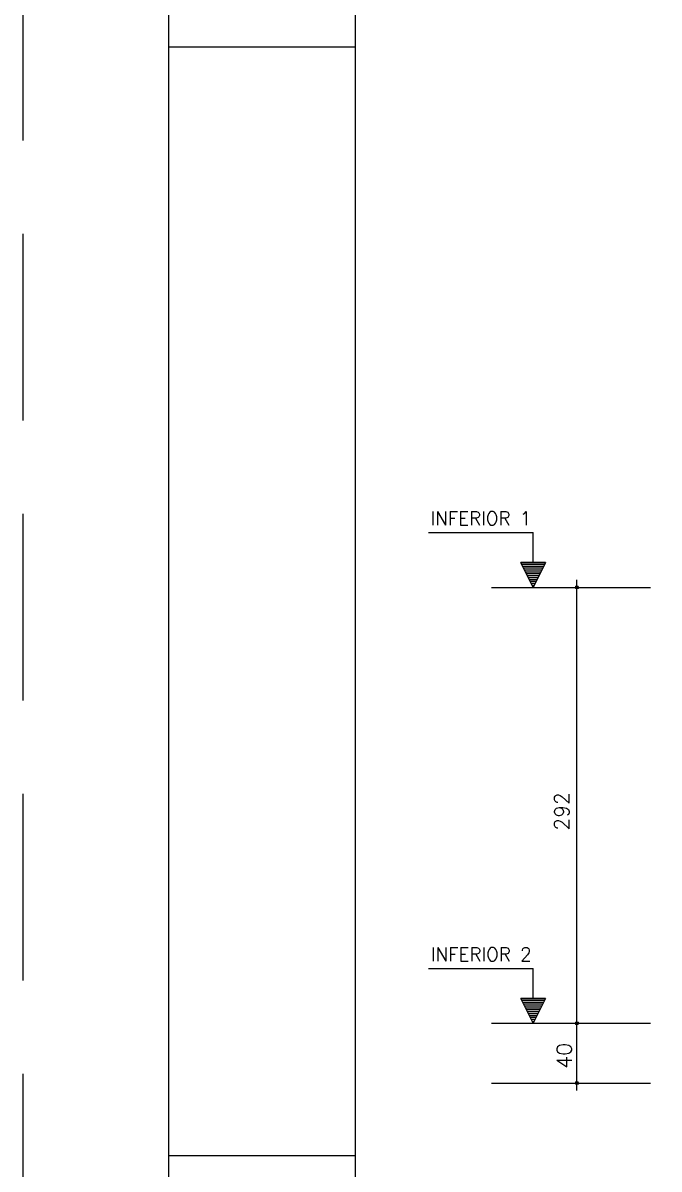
# Model space of a CAD drawing. Extents: x -1.9 to 86, y -1.6 to 60.9.
# Drawn here: x -1.95 to 6.57, y 14.66 to 30.02 of the extents above; entities that cross this region are included whole.
import ezdxf

# ---------------------------------------------------------------- set-up
doc = ezdxf.new("R2010")
doc.units = 0
doc.header["$MEASUREMENT"] = 0
doc.linetypes.add('HIDDEN', pattern=[0.375, 0.25, -0.125])
doc.layers.get('0').update_dxf_attribs({"linetype": 'CONTINUOUS'})
doc.layers.get('Defpoints').update_dxf_attribs({"linetype": 'CONTINUOUS'})
for name, color, linetype in [('ARQ_FOLHA', 7, 'CONTINUOUS'), ('PENA_01', 1, 'CONTINUOUS'), ('PENA_02', 2, 'CONTINUOUS'), ('PENA_03', 3, 'CONTINUOUS')]:
    doc.layers.add(name, color=color, linetype=linetype)
doc.styles.get("Standard").update_dxf_attribs({"font": 'ROMANS.SHX'})

# ---------------------------------------------------------------- blocks, each defined once
blk = doc.blocks.new('FOLHA A1 - 841 X 594')
at = {"layer": 'ARQ_FOLHA', "color": 1}
for p, q in [((-816, 297), (-841, 297)), ((-816, 148.5), (-841, 148.5))]:
    blk.add_line(p, q, dxfattribs=at)
for points in [[(-841, 0), (0, 0), (0, 594), (-841, 594)], [(-816, 10), (-10, 10), (-10, 584), (-816, 584)]]:
    blk.add_lwpolyline(points, close=True, dxfattribs=at)
at = {"layer": 'Defpoints', "color": 8, "linetype": 'HIDDEN', "ltscale": 100}
blk.add_lwpolyline([(-860.5, 609.5), (-860.5, -15.5), (19.5, -15.5), (19.5, 609.5)], close=True, dxfattribs=at)
blk = doc.blocks.new('*U24')
blk.add_blockref('FOLHA A1 - 841 X 594', (0, 0))

msp = doc.modelspace()

# ---------------------------------------------------------------- linework, layer by layer
at = {"layer": 'PENA_01', "linetype": 'Continuous'}
for p, q in [((4.327402, 22.457409), (6.458266, 22.457409)), ((4.327402, 16.617409), (6.458266, 16.617409)), ((4.327402, 15.817409), (6.458266, 15.817409))]:
    msp.add_line(p, q, dxfattribs=at)
at = {"layer": 'PENA_02', "linetype": 'Continuous'}
for centre, radius in [((5.473548, 22.457409), 0.02), ((5.473548, 22.457409), 0.01), ((5.473548, 16.617409), 0.02), ((5.473548, 16.617409), 0.01), ((5.473548, 15.817409), 0.02), ((5.473548, 15.817409), 0.01)]:
    msp.add_circle(centre, radius, dxfattribs=at)
at = {"layer": 'PENA_03', "linetype": 'Continuous'}
for p, q in [((4.886401, 23.189274), (3.486401, 23.189274)), ((4.886401, 22.789274), (4.886401, 23.189274)), ((4.887801, 22.789274), (4.887801, 23.190674)), ((4.887101, 22.457409), (4.721168, 22.789274)), ((4.721168, 22.789274), (4.886401, 22.789274)), ((4.887101, 22.460531), (4.723424, 22.787883)), ((5.050777, 22.787883), (4.723424, 22.787883)), ((5.04027, 22.763746), (4.733931, 22.763746)), ((5.027506, 22.738218), (4.746696, 22.738218)), ((5.053034, 22.789274), (4.887101, 22.457409)), ((5.050777, 22.787884), (4.887101, 22.46053)), ((4.887801, 22.789274), (5.053034, 22.789274)), ((5.014742, 22.71269), (4.75946, 22.71269)), ((5.001977, 22.687162), (4.772224, 22.687162)), ((4.989213, 22.661634), (4.784988, 22.661634)), ((4.976449, 22.636106), (4.797752, 22.636106)), ((4.963685, 22.610578), (4.810516, 22.610578)), ((4.950921, 22.58505), (4.82328, 22.58505)), ((4.938157, 22.559522), (4.836044, 22.559522)), ((4.925393, 22.533994), (4.848808, 22.533994)), ((4.912629, 22.508465), (4.861572, 22.508465)), ((4.899865, 22.482937), (4.874337, 22.482937)), ((5.473548, 15.716876), (5.473548, 22.557409)), ((4.886401, 17.349274), (3.486401, 17.349274)), ((4.886401, 16.949274), (4.886401, 17.349274)), ((4.887801, 16.949274), (4.887801, 17.350674)), ((4.887101, 16.617409), (4.721168, 16.949274)), ((4.721168, 16.949274), (4.886401, 16.949274)), ((4.887101, 16.620531), (4.723424, 16.947883)), ((5.050777, 16.947883), (4.723424, 16.947883)), ((5.04027, 16.923746), (4.733931, 16.923746)), ((5.027506, 16.898218), (4.746696, 16.898218)), ((5.053034, 16.949274), (4.887101, 16.617409)), ((5.050777, 16.947884), (4.887101, 16.62053)), ((4.887801, 16.949274), (5.053034, 16.949274)), ((5.014742, 16.87269), (4.75946, 16.87269)), ((5.001977, 16.847162), (4.772224, 16.847162)), ((4.989213, 16.821634), (4.784988, 16.821634)), ((4.976449, 16.796106), (4.797752, 16.796106)), ((4.963685, 16.770578), (4.810516, 16.770578)), ((4.950921, 16.74505), (4.82328, 16.74505)), ((4.938157, 16.719522), (4.836044, 16.719522)), ((4.925393, 16.693994), (4.848808, 16.693994)), ((4.912629, 16.668465), (4.861572, 16.668465)), ((4.899865, 16.642937), (4.874337, 16.642937))]:
    msp.add_line(p, q, dxfattribs=at)

# ---------------------------------------------------------------- block references
at = {"xscale": 0.09999999999999938, "yscale": 0.09999999999999938, "zscale": 0.09999999999999938}
msp.add_blockref('*U24', (84.1, -0.0075), dxfattribs=at)

# ---------------------------------------------------------------- texts
at = {"layer": 'PENA_03', "linetype": 'Continuous'}
for s, p in [('INFERIOR 1', (3.512107, 23.291148)), ('INFERIOR 2', (3.516673, 17.451148))]:
    msp.add_text(s, height=0.18, dxfattribs=at).set_placement(p)
for s, p in [('292', (5.371244, 19.198806)), ('40', (5.403435, 16.010767))]:
    msp.add_text(s, height=0.2, rotation=90, dxfattribs=at).set_placement(p)

doc.saveas('drawing.dxf')
